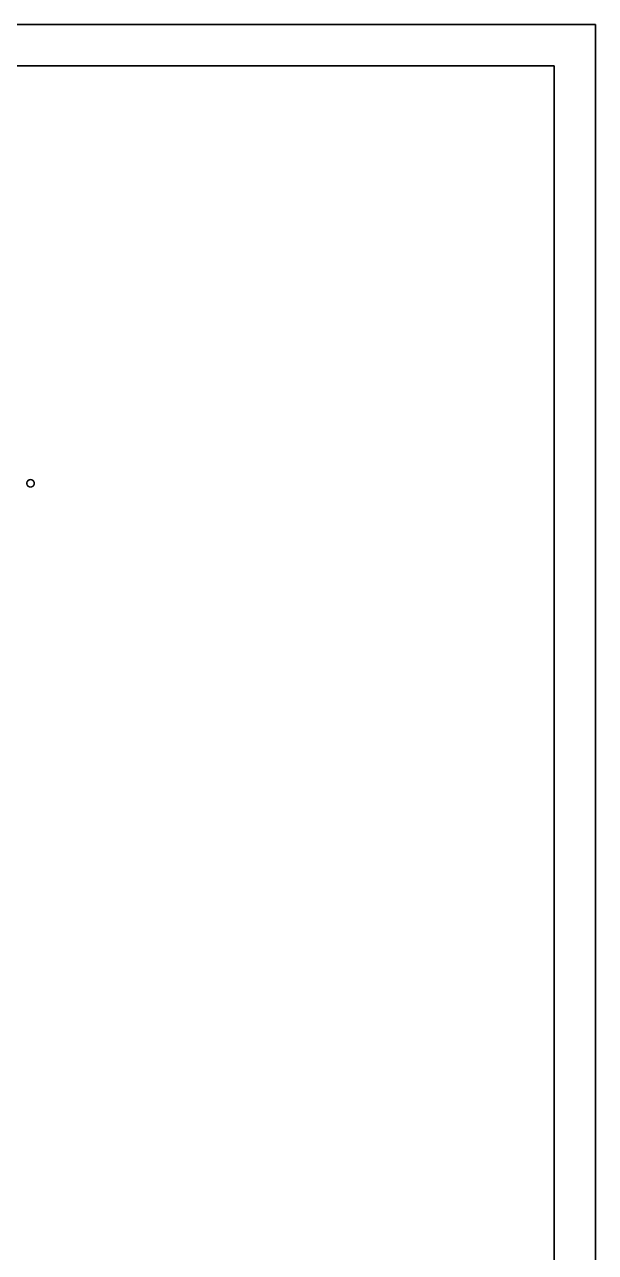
# Model space of a CAD drawing. Header units: millimetres. Extents: x -4600 to 229000, y -4300 to 19460.
# Drawn here: x 63483 to 69000, y 7580 to 19460 of the extents above; entities that cross this region are included whole.
import ezdxf

# ---------------------------------------------------------------- set-up
doc = ezdxf.new("R2010")
doc.units = ezdxf.units.MM
doc.header["$LTSCALE"] = 100
doc.layers.add('A-NOTE', color=7, linetype='Continuous', lineweight=18)
doc.layers.add('A-SHEET', color=7, linetype='Continuous', lineweight=35)

# ---------------------------------------------------------------- blocks, each defined once
blk = doc.blocks.new('A02_SHEET')
at = {"layer": 'A-NOTE'}
h = blk.add_hatch(color=256, dxfattribs=at)
edge = h.paths.add_edge_path()
edge.add_spline(control_points=[(23540, 15065), (23516, 15065), (23496, 15045), (23496, 15021), (23496, 14997), (23516, 14978), (23540, 14978), (23564, 14978), (23584, 14997), (23584, 15021), (23584, 15045), (23564, 15065), (23540, 15065)], knot_values=[0, 0, 0, 0, 1, 1, 1, 2, 2, 2, 3, 3, 3, 4, 4, 4, 4], degree=3, periodic=0)
edge = h.paths.add_edge_path(flags=0)
edge.add_spline(control_points=[(23540, 14992), (23524, 14992), (23511, 15005), (23511, 15021), (23511, 15037), (23524, 15050), (23540, 15050), (23556, 15050), (23569, 15037), (23569, 15021), (23569, 15005), (23556, 14992), (23540, 14992)], knot_values=[0, 0, 0, 0, 1, 1, 1, 2, 2, 2, 3, 3, 3, 4, 4, 4, 4], degree=3, periodic=0)
at = {"layer": 'A-SHEET'}
for points in [[(-4600, -4300), (29000, -4300), (29000, 19460), (-4600, 19460)], [(-4200, -3900), (28600, -3900), (28600, 19060), (-4200, 19060)]]:
    blk.add_lwpolyline(points, close=True, dxfattribs=at)

msp = doc.modelspace()

# ---------------------------------------------------------------- block references
msp.add_blockref('A02_SHEET', (40000, 0))

doc.saveas('drawing.dxf')
